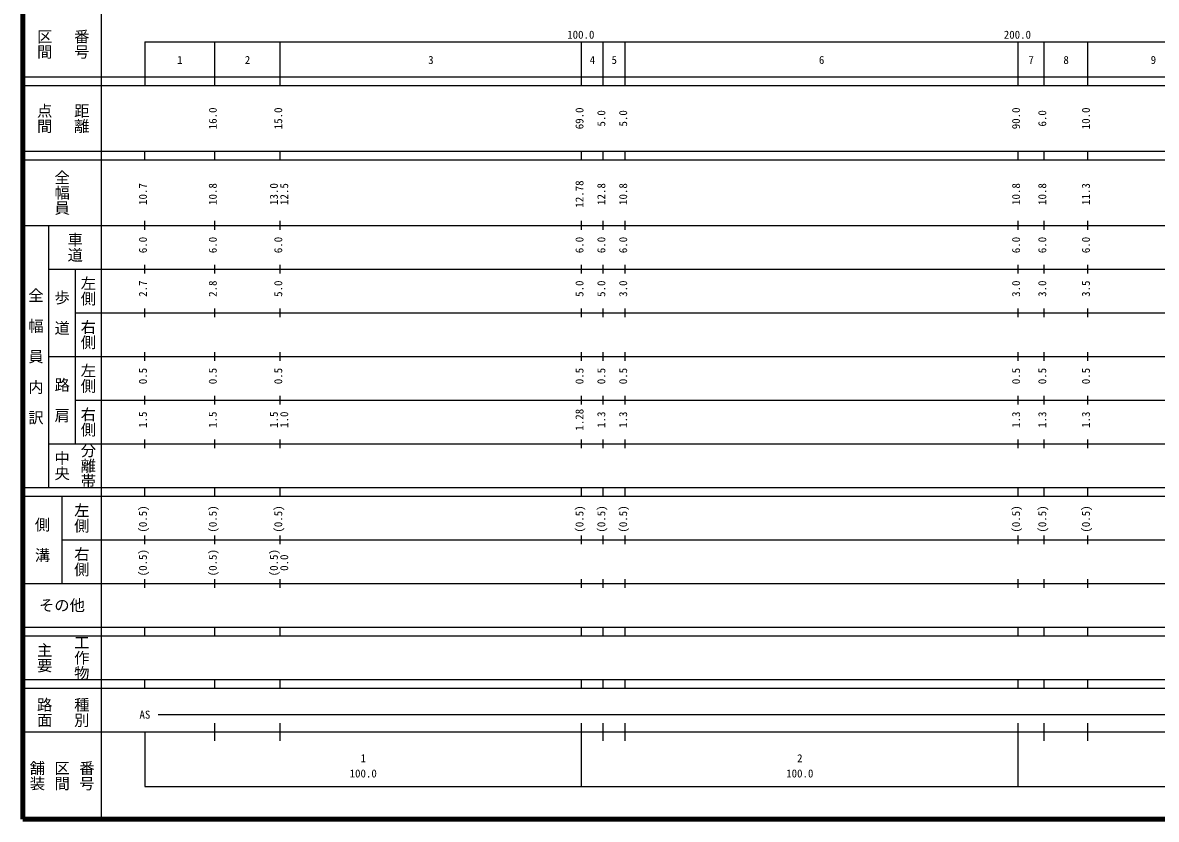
# Model space of a CAD drawing. Units: millimetres on the paper, enlarged 1000 times. Extents: x 40000 to 680000, y 20000 to 380000.
# Drawn here: x 40000 to 299668, y 20000 to 202409 of the extents above; entities that cross this region are included whole.
import ezdxf
from ezdxf.enums import TextEntityAlignment as Align

# ---------------------------------------------------------------- set-up
doc = ezdxf.new("R2010")
doc.units = ezdxf.units.MM
doc.header["$LTSCALE"] = 1000
doc.layers.add('M-TTL', color=2, linetype='Continuous', lineweight=140)
doc.layers.add('M-TTL-BAND', color=7, linetype='Continuous', lineweight=25)
doc.styles.add('@ＭＳ ゴシック', font='')
doc.styles.add('ＭＳ ゴシック', font='')
doc.styles.get('@ＭＳ ゴシック').set_extended_font_data('@MS Gothic')
doc.styles.get('ＭＳ ゴシック').set_extended_font_data('MS Gothic')

msp = doc.modelspace()

# ---------------------------------------------------------------- linework, layer by layer
at = {"layer": 'M-TTL'}
for p, q in [((40000, 380000), (40000, 20000)), ((40000, 20000), (680000, 20000))]:
    msp.add_line(p, q, dxfattribs=at)
at = {"layer": 'M-TTL-BAND'}
for p, q in [((58000, 370000), (58000, 20000)), ((68000, 198000), (579000, 198000)), ((68000, 198000), (68000, 188000)), ((84000, 188000), (84000, 198000)), ((99000, 188000), (99000, 198000)), ((168000, 188000), (168000, 198000)), ((173000, 188000), (173000, 198000)), ((178000, 188000), (178000, 198000)), ((268000, 188000), (268000, 198000)), ((274000, 188000), (274000, 198000)), ((284000, 188000), (284000, 198000)), ((40000, 190000), (579000, 190000)), ((40000, 188000), (579000, 188000)), ((40000, 173000), (579000, 173000)), ((68000, 171000), (68000, 173000)), ((84000, 171000), (84000, 173000)), ((99000, 171000), (99000, 173000)), ((168000, 171000), (168000, 173000)), ((173000, 171000), (173000, 173000)), ((178000, 171000), (178000, 173000)), ((268000, 171000), (268000, 173000)), ((274000, 171000), (274000, 173000)), ((284000, 171000), (284000, 173000)), ((40000, 171000), (579000, 171000)), ((40000, 156000), (579000, 156000)), ((46000, 96000), (46000, 156000)), ((68000, 155000), (68000, 157000)), ((84000, 155000), (84000, 157000)), ((99000, 155000), (99000, 157000)), ((168000, 155000), (168000, 157000)), ((173000, 155000), (173000, 157000)), ((178000, 155000), (178000, 157000)), ((268000, 155000), (268000, 157000)), ((274000, 155000), (274000, 157000)), ((284000, 155000), (284000, 157000)), ((46000, 146000), (579000, 146000)), ((52000, 146000), (52000, 106000)), ((68000, 145000), (68000, 147000)), ((84000, 145000), (84000, 147000)), ((99000, 145000), (99000, 147000)), ((168000, 145000), (168000, 147000)), ((173000, 145000), (173000, 147000)), ((178000, 145000), (178000, 147000)), ((268000, 145000), (268000, 147000)), ((274000, 145000), (274000, 147000)), ((284000, 145000), (284000, 147000)), ((52000, 136000), (579000, 136000)), ((68000, 135000), (68000, 137000)), ((84000, 135000), (84000, 137000)), ((99000, 135000), (99000, 137000)), ((168000, 135000), (168000, 137000)), ((173000, 135000), (173000, 137000)), ((178000, 135000), (178000, 137000)), ((268000, 135000), (268000, 137000)), ((274000, 135000), (274000, 137000)), ((284000, 135000), (284000, 137000)), ((46000, 126000), (579000, 126000)), ((68000, 125000), (68000, 127000)), ((84000, 125000), (84000, 127000)), ((99000, 125000), (99000, 127000)), ((168000, 125000), (168000, 127000)), ((173000, 125000), (173000, 127000)), ((178000, 125000), (178000, 127000)), ((268000, 125000), (268000, 127000)), ((274000, 125000), (274000, 127000)), ((284000, 125000), (284000, 127000)), ((68000, 115000), (68000, 117000)), ((84000, 115000), (84000, 117000)), ((99000, 115000), (99000, 117000)), ((168000, 115000), (168000, 117000)), ((173000, 115000), (173000, 117000)), ((178000, 115000), (178000, 117000)), ((268000, 115000), (268000, 117000)), ((274000, 115000), (274000, 117000)), ((284000, 115000), (284000, 117000)), ((52000, 116000), (579000, 116000)), ((68000, 105000), (68000, 107000)), ((84000, 105000), (84000, 107000)), ((99000, 105000), (99000, 107000)), ((168000, 105000), (168000, 107000)), ((173000, 105000), (173000, 107000)), ((178000, 105000), (178000, 107000)), ((268000, 105000), (268000, 107000)), ((274000, 105000), (274000, 107000)), ((284000, 105000), (284000, 107000)), ((46000, 106000), (579000, 106000)), ((40000, 96000), (579000, 96000)), ((40000, 94000), (579000, 94000)), ((49000, 94000), (49000, 74000)), ((68000, 94000), (68000, 96000)), ((84000, 94000), (84000, 96000)), ((99000, 94000), (99000, 96000)), ((168000, 94000), (168000, 96000)), ((173000, 94000), (173000, 96000)), ((178000, 94000), (178000, 96000)), ((268000, 94000), (268000, 96000)), ((274000, 94000), (274000, 96000)), ((284000, 94000), (284000, 96000)), ((49000, 84000), (579000, 84000)), ((68000, 83000), (68000, 85000)), ((84000, 83000), (84000, 85000)), ((99000, 83000), (99000, 85000)), ((168000, 83000), (168000, 85000)), ((173000, 83000), (173000, 85000)), ((178000, 83000), (178000, 85000)), ((268000, 83000), (268000, 85000)), ((274000, 83000), (274000, 85000)), ((284000, 83000), (284000, 85000)), ((40000, 74000), (579000, 74000)), ((68000, 73000), (68000, 75000)), ((84000, 73000), (84000, 75000)), ((99000, 73000), (99000, 75000)), ((168000, 73000), (168000, 75000)), ((173000, 73000), (173000, 75000)), ((178000, 73000), (178000, 75000)), ((268000, 73000), (268000, 75000)), ((274000, 73000), (274000, 75000)), ((284000, 73000), (284000, 75000)), ((40000, 64000), (579000, 64000)), ((68000, 62000), (68000, 64000)), ((84000, 62000), (84000, 64000)), ((99000, 62000), (99000, 64000)), ((168000, 62000), (168000, 64000)), ((173000, 62000), (173000, 64000)), ((178000, 62000), (178000, 64000)), ((268000, 62000), (268000, 64000)), ((274000, 62000), (274000, 64000)), ((284000, 62000), (284000, 64000)), ((40000, 62000), (579000, 62000)), ((40000, 52000), (579000, 52000)), ((68000, 50000), (68000, 52000)), ((84000, 50000), (84000, 52000)), ((99000, 50000), (99000, 52000)), ((168000, 50000), (168000, 52000)), ((173000, 50000), (173000, 52000)), ((178000, 50000), (178000, 52000)), ((268000, 50000), (268000, 52000)), ((274000, 50000), (274000, 52000)), ((284000, 50000), (284000, 52000)), ((40000, 50000), (579000, 50000)), ((71000, 44000), (553000, 44000)), ((84000, 38000), (84000, 42000)), ((99000, 38000), (99000, 42000)), ((168000, 27500), (168000, 42000)), ((173000, 38000), (173000, 42000)), ((178000, 38000), (178000, 42000)), ((268000, 27500), (268000, 42000)), ((274000, 38000), (274000, 42000)), ((284000, 38000), (284000, 42000)), ((40000, 40000), (579000, 40000)), ((68000, 40000), (68000, 27500)), ((68000, 27500), (579000, 27500))]:
    msp.add_line(p, q, dxfattribs=at)

# ---------------------------------------------------------------- texts
at = {"layer": 'M-TTL-BAND', "style": '@ＭＳ ゴシック'}
for s, p in [('区間', (45000, 197500)), ('番号', (53500, 197500)), ('点間', (45000, 180500)), ('距離', (53500, 180500)), ('全幅員', (49000, 163500)), ('車道', (52000, 151000)), ('左側', (55000, 141000)), ('全\u3000幅\u3000員\u3000内\u3000訳', (43000, 126000)), ('歩\u3000道', (49000, 136000)), ('右側', (55000, 131000)), ('左側', (55000, 121000)), ('路\u3000肩', (49000, 116000)), ('右側', (55000, 111000)), ('中央', (49000, 101000)), ('分離帯', (55000, 101000)), ('左側', (53500, 89000)), ('側\u3000溝', (44500, 84000)), ('右側', (53500, 79000)), ('主要', (45000, 57000)), ('工作物', (53500, 57000)), ('路面', (45000, 44500)), ('種別', (53500, 44500)), ('舗装', (43333, 30000)), ('区間', (49000, 30000)), ('番号', (54667, 30000))]:
    msp.add_text(s, height=2566, rotation=270, dxfattribs=at).set_placement(p, align=Align.MIDDLE_CENTER)
at = {"layer": 'M-TTL-BAND', "style": 'ＭＳ ゴシック'}
for s, p in [('100.0', (167844, 198195)), ('200.0', (267844, 198195)), ('2', (91500, 192405)), ('3', (133500, 192405)), ('6', (223000, 192405)), ('8', (279000, 192405)), ('9', (299000, 192405)), ('1', (76000, 192405)), ('4', (170500, 192405)), ('5', (175500, 192405)), ('7', (271000, 192405)), ('AS', (68000, 42500)), ('1', (118000, 32523)), ('2', (218000, 32523)), ('100.0', (118000, 29033)), ('100.0', (218000, 29033))]:
    msp.add_text(s, height=1833, dxfattribs=at).set_placement(p, align=Align.BOTTOM_CENTER)
for s, p in [('16.0', (85000, 180500)), ('15.0', (100000, 180500)), ('69.0', (169000, 180500)), ('5.0', (174000, 180500)), ('5.0', (179000, 180500)), ('90.0', (269000, 180500)), ('6.0', (275000, 180500)), ('10.0', (285000, 180500)), ('10.7', (69000, 163174)), ('10.8', (85000, 163174)), ('13.0', (99000, 163174)), ('12.5', (101370, 163174)), ('12.78', (169000, 163174)), ('12.8', (174000, 163174)), ('10.8', (179000, 163174)), ('10.8', (269000, 163174)), ('10.8', (275000, 163174)), ('11.3', (285000, 163174)), ('6.0', (69000, 151500)), ('6.0', (85000, 151500)), ('6.0', (100000, 151500)), ('6.0', (169000, 151500)), ('6.0', (174000, 151500)), ('6.0', (179000, 151500)), ('6.0', (269000, 151500)), ('6.0', (275000, 151500)), ('6.0', (285000, 151500)), ('2.7', (69000, 141500)), ('2.8', (85000, 141500)), ('5.0', (100000, 141500)), ('5.0', (169000, 141500)), ('5.0', (174000, 141500)), ('3.0', (179000, 141500)), ('3.0', (269000, 141500)), ('3.0', (275000, 141500)), ('3.5', (285000, 141500)), ('0.5', (69000, 121500)), ('0.5', (85000, 121500)), ('0.5', (100000, 121500)), ('0.5', (169000, 121500)), ('0.5', (174000, 121500)), ('0.5', (179000, 121500)), ('0.5', (269000, 121500)), ('0.5', (275000, 121500)), ('0.5', (285000, 121500)), ('1.5', (69000, 111500)), ('1.5', (85000, 111500)), ('1.5', (99000, 111500)), ('1.0', (101370, 111500)), ('1.28', (169000, 111500)), ('1.3', (174000, 111500)), ('1.3', (179000, 111500)), ('1.3', (269000, 111500)), ('1.3', (275000, 111500)), ('1.3', (285000, 111500)), ('(0.5)', (69000, 88764)), ('(0.5)', (85000, 88764)), ('(0.5)', (100000, 88764)), ('(0.5)', (169000, 88764)), ('(0.5)', (174000, 88764)), ('(0.5)', (179000, 88764)), ('(0.5)', (269000, 88764)), ('(0.5)', (275000, 88764)), ('(0.5)', (285000, 88764)), ('(0.5)', (69000, 78764)), ('(0.5)', (85000, 78764)), ('(0.5)', (99000, 78764)), ('0.0', (101370, 78764))]:
    msp.add_text(s, height=1833, rotation=90, dxfattribs=at).set_placement(p, align=Align.BOTTOM_CENTER)
msp.add_text('その他', height=2566, dxfattribs=at).set_placement((49000, 69000), align=Align.MIDDLE_CENTER)

doc.saveas('drawing.dxf')
